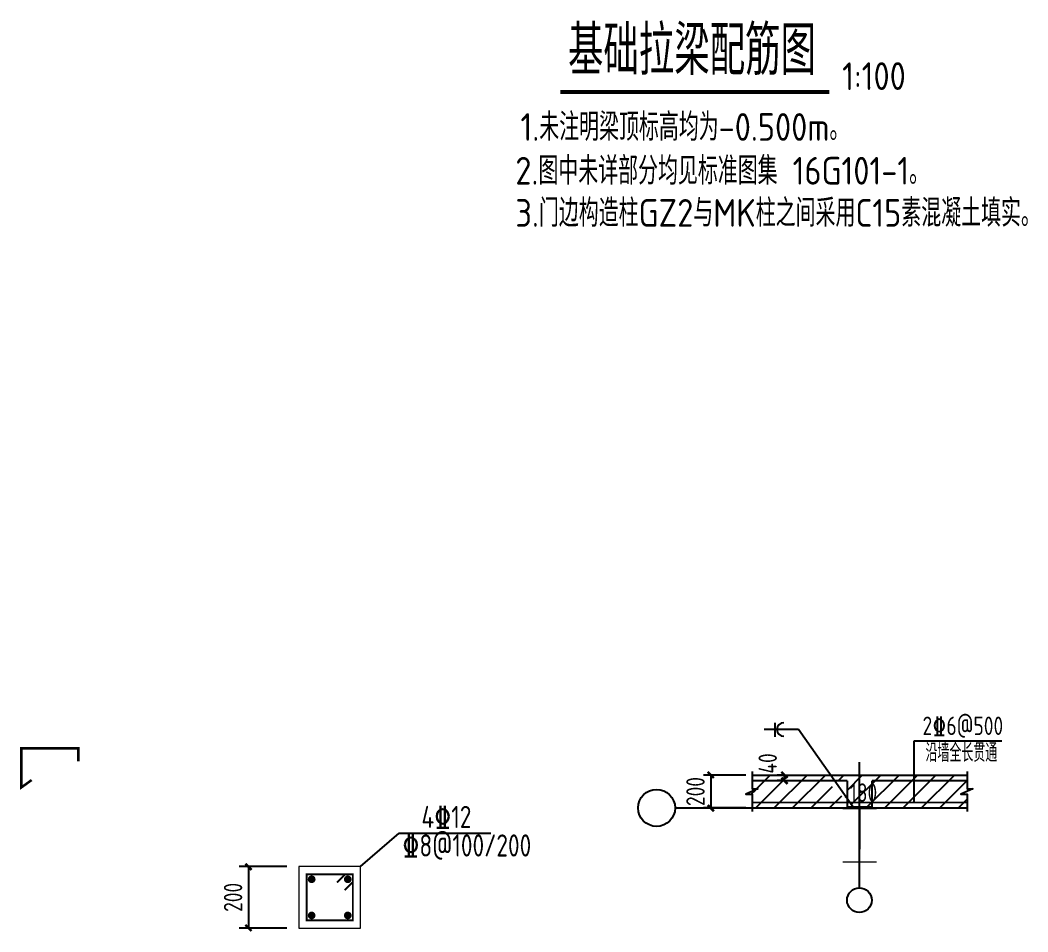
# Model space of a CAD drawing. Header units: millimetres. Extents: x 865974 to 875117, y 41124 to 44891.
# Drawn here: x 867470.2 to 867634, y 41244.2 to 41392.3 of the extents above; entities that cross this region are included whole.
import ezdxf

# ---------------------------------------------------------------- set-up
doc = ezdxf.new("R2010")
doc.units = ezdxf.units.MM
doc.header["$LTSCALE"] = 1000
doc.header["$MEASUREMENT"] = 0
doc.linetypes.add('2', pattern=[11.4, 9, -0.9, 0.6, -0.9])
doc.linetypes.add('DOTE', pattern=[2.42, 2, -0.2, 0.02, -0.2])
for name, color, linetype in [('2', 3, 'Continuous'), ('22', 1, 'Continuous'), ('DIM', 7, 'Continuous'), ('NUM', 7, 'Continuous'), ('PUB_TEXT', 7, 'Continuous'), ('轴线', 253, '2')]:
    doc.layers.add(name, color=color, linetype=linetype)
doc.layers.add('Z-柱大样外框', color=7, linetype='ByLayer', lineweight=18)
doc.styles.add('GBHZ', font='gbenor.shx', dxfattribs={"width": 0.9, "bigfont": 'gbcbig.shx'})
doc.dimstyles.new('Y10', dxfattribs={"dimscale": 0, "dimtxt": 3, "dimasz": 0.01, "dimexe": 1.2, "dimexo": 1, "dimgap": 1, "dimtad": 1, "dimdec": 0, "dimlfac": 10, "dimzin": 0, "dimdsep": 46, "dimtxsty": 'GBHZ', "dimblk1": 'DX', "dimblk2": 'DX', "dimsah": 1, "dimcen": 0.09, "dimdle": 1, "dimadec": 0, "dimazin": 0, "dimtfac": 1, "dimtdec": 0, "dimtix": 1, "dimtmove": 2, "dimatfit": 3, "dimldrblk": 'DX', "dimfxl": 0, "dimtolj": 1, "dimtzin": 0, "dimarcsym": 0})
doc.dimstyles.new('Y20', dxfattribs={"dimscale": 0, "dimtxt": 3, "dimasz": 0.01, "dimexe": 1.5, "dimexo": 0.03, "dimgap": 1, "dimtad": 1, "dimdec": 0, "dimlfac": 20, "dimzin": 0, "dimdsep": 46, "dimtxsty": 'GBHZ', "dimblk1": 'DX', "dimblk2": 'DX', "dimsah": 1, "dimcen": 0.09, "dimdle": 1, "dimadec": 0, "dimazin": 0, "dimtfac": 1, "dimtdec": 0, "dimtix": 1, "dimtmove": 2, "dimatfit": 3, "dimldrblk": 'DX', "dimfxl": 0, "dimtolj": 1, "dimtzin": 0, "dimarcsym": 0})

# ---------------------------------------------------------------- blocks, each defined once
blk = doc.blocks.new('DX')
at = {"color": 0, "linetype": 'ByBlock', "const_width": 40}
blk.add_lwpolyline([(-54, -51), (46, 49)], dxfattribs=at)
blk = doc.blocks.new('*D578')
at = {"layer": 'Defpoints', "color": 0, "transparency": 16777216}
for p in [(867589.14, 41269.62), (867582.43, 41264.29), (867589.14, 41264.29)]:
    blk.add_point(p, dxfattribs=at)
at = {"layer": 'dim', "color": 0, "lineweight": -2, "transparency": 16777216}
for p, q in [((867588.14, 41269.62), (867581.23, 41269.62)), ((867582.43, 41269.63), (867582.43, 41269.64)), ((867582.43, 41269.62), (867582.43, 41264.29)), ((867588.14, 41264.29), (867581.23, 41264.29)), ((867582.43, 41264.28), (867582.43, 41264.27))]:
    blk.add_line(p, q, dxfattribs=at)
at = {"layer": 'dim', "color": 0, "lineweight": -2, "transparency": 16777216, "xscale": 0.01, "yscale": 0.01, "zscale": 0.01}
for p, rotation in [((867582.43, 41269.62), 270), ((867582.43, 41264.29), 90)]:
    blk.add_blockref('DX', p, dxfattribs=dict(at, rotation=rotation))
at = {"layer": 'dim', "color": 0, "transparency": 16777216, "insert": (867579.93, 41266.96), "char_height": 3, "attachment_point": 5, "rotation": 90, "style": 'GBHZ'}
blk.add_mtext('\\A1;200', dxfattribs=at)
blk = doc.blocks.new('*D579')
at = {"layer": 'Defpoints', "color": 0, "transparency": 16777216}
for p in [(867594.4, 41269.62), (867595.03, 41269.62), (867595.03, 41268.73)]:
    blk.add_point(p, dxfattribs=at)
at = {"layer": 'dim', "color": 0, "lineweight": -2, "transparency": 16777216}
for p, q in [((867594.03, 41269.62), (867593.2, 41269.62)), ((867594.4, 41269.63), (867594.4, 41269.64)), ((867594.4, 41268.73), (867594.4, 41269.62)), ((867594.03, 41268.73), (867593.2, 41268.73)), ((867594.4, 41268.72), (867594.4, 41268.71))]:
    blk.add_line(p, q, dxfattribs=at)
at = {"layer": 'dim', "color": 0, "lineweight": -2, "transparency": 16777216, "xscale": 0.01, "yscale": 0.01, "zscale": 0.01}
for p, rotation in [((867594.4, 41269.62), 270), ((867594.4, 41268.73), 90)]:
    blk.add_blockref('DX', p, dxfattribs=dict(at, rotation=rotation))
at = {"layer": 'dim', "color": 0, "transparency": 16777216, "insert": (867591.67, 41271.52), "char_height": 3, "attachment_point": 5, "rotation": 90, "style": 'GBHZ'}
blk.add_mtext('\\A1;40', dxfattribs=at)
blk = doc.blocks.new('*D568')
at = {"layer": 'Defpoints', "color": 0, "transparency": 16777216}
for p in [(867513.52, 41254.76), (867507.27, 41244.76), (867513.52, 41244.76)]:
    blk.add_point(p, dxfattribs=at)
at = {"layer": 'DIM', "color": 0, "lineweight": -2, "transparency": 16777216}
for p, q in [((867513.49, 41254.76), (867505.77, 41254.76)), ((867507.27, 41254.75), (867507.27, 41244.77)), ((867513.49, 41244.76), (867505.77, 41244.76))]:
    blk.add_line(p, q, dxfattribs=at)
at = {"layer": 'DIM', "color": 0, "lineweight": -2, "transparency": 16777216, "xscale": 0.01, "yscale": 0.01, "zscale": 0.01}
for p, rotation in [((867507.27, 41254.76), 90), ((867507.27, 41244.76), 270)]:
    blk.add_blockref('DX', p, dxfattribs=dict(at, rotation=rotation))
at = {"layer": 'DIM', "color": 0, "transparency": 16777216, "insert": (867504.77, 41249.76), "char_height": 3, "attachment_point": 5, "rotation": 90, "style": 'GBHZ'}
blk.add_mtext('\\A1;200', dxfattribs=at)

msp = doc.modelspace()

# ---------------------------------------------------------------- hatches: boundary and pattern name
h = msp.add_hatch()
h.set_pattern_fill('ANSI31', color=256, scale=0.666667, style=0)
h.set_pattern_definition([(45, (867270.7064, 41226.636), (-1.496709, 1.496709), [])])
h.paths.add_polyline_path([(867604.618, 41265.369), (867604.062, 41265.925), (867600.365, 41269.622), (867589.142, 41269.622), (867589.142, 41267.377), (867590.063, 41267.377), (867588.106, 41266.533), (867589.142, 41266.533), (867589.142, 41264.288), (867606.618, 41264.288), (867606.618, 41264.444), (867604.618, 41264.444)])
h.paths.add_polyline_path([(867606.618, 41269.622), (867600.365, 41269.622), (867601.254, 41268.733), (867604.618, 41268.733), (867604.618, 41265.369), (867605.543, 41264.444), (867606.618, 41264.444)])
h.paths.add_polyline_path([(867608.618, 41268.733), (867615.425, 41268.733), (867615.425, 41269.622), (867606.618, 41269.622), (867606.618, 41264.444), (867608.618, 41264.444)])
h.paths.add_polyline_path([(867624.119, 41266.533), (867623.082, 41266.533), (867625.04, 41267.377), (867624.119, 41267.377), (867624.119, 41269.622), (867615.425, 41269.622), (867615.425, 41268.733), (867608.618, 41268.733), (867608.618, 41264.444), (867606.618, 41264.444), (867606.618, 41264.288), (867624.119, 41264.288)])
h.paths.add_polyline_path([(867596.238, 41266.895), (867599.498, 41266.895), (867599.498, 41268.497), (867596.238, 41268.497)], flags=24)
h.paths.add_polyline_path([(867605.511, 41264.664), (867607.942, 41264.664), (867607.942, 41266.265), (867605.511, 41266.265)], flags=9)
h.paths.add_polyline_path([(867614.094, 41266.895), (867617.354, 41266.895), (867617.354, 41268.497), (867614.094, 41268.497)], flags=24)

# ---------------------------------------------------------------- linework, layer by layer
for p, q in [((867592.903, 41277.043), (867592.903, 41278.139)), ((867596.652, 41277.043), (867591.07, 41277.043)), ((867592.903, 41275.857), (867592.903, 41277.043)), ((867605.56, 41264.428), (867596.652, 41277.043)), ((867589.142, 41269.622), (867624.119, 41269.622)), ((867589.142, 41264.288), (867624.119, 41264.288)), ((867606.609, 41264.169), (867606.609, 41257.613))]:
    msp.add_line(p, q)
at = {"color": 3, "linetype": 'Continuous'}
for p, q in [((867525.478, 41254.76), (867531.777, 41260.219)), ((867531.777, 41260.219), (867546.69, 41260.219))]:
    msp.add_line(p, q, dxfattribs=at)
for points, const_width in [([(867557.947, 41380.643), (867601.713, 41380.643)], 0.667), ([(867603.84, 41264.177), (867609.396, 41264.177)], 0.222), ([(867606.602, 41264.128), (867606.602, 41255.511)], 0.222), ([(867603.84, 41255.511), (867609.396, 41255.511)], 0.222)]:
    msp.add_lwpolyline(points, dxfattribs=dict(const_width=const_width))
for points in [[(867589.142, 41270.215), (867589.142, 41267.377), (867590.063, 41267.377), (867588.106, 41266.533), (867589.142, 41266.533), (867589.142, 41263.732)], [(867624.119, 41270.215), (867624.119, 41267.377), (867625.04, 41267.377), (867623.082, 41266.533), (867624.119, 41266.533), (867624.119, 41263.732)]]:
    msp.add_lwpolyline(points)
msp.add_lwpolyline([(867605.56, 41264.428, 0, 0.356, 0), (867604.338, 41266.157, 0.356, 0.356, 0)], format="xyseb")
for centre, radius in [((867573.609, 41264.288), 3), ((867606.57, 41249.3), 2)]:
    msp.add_circle(centre, radius)
msp.add_arc((867594.265, 41277.043), 1.095, 90, 270)
at = {"layer": '2', "color": 7}
msp.add_line((867629.707, 41275.123), (867615.425, 41275.123), dxfattribs=at)
at = {"layer": '2', "color": 1, "const_width": 0.3}
for points in [[(867604.618, 41268.733), (867589.142, 41268.733)], [(867604.618, 41264.444), (867604.618, 41268.733)], [(867624.119, 41268.733), (867608.618, 41268.733)], [(867608.618, 41268.733), (867608.618, 41264.444)], [(867589.142, 41265.177), (867624.119, 41265.177)], [(867608.618, 41264.444), (867604.618, 41264.444)]]:
    msp.add_lwpolyline(points, dxfattribs=at)
at = {"layer": '22', "const_width": 0.4}
msp.add_lwpolyline([(867479.623, 41271.886), (867479.623, 41273.981), (867470.356, 41273.981), (867470.356, 41267.625), (867472.02, 41268.825)], dxfattribs=at)
at = {"layer": 'DIM', "color": 210, "const_width": 0.313}
msp.add_lwpolyline([(867521.652, 41252.185), (867522.978, 41253.51), (867524.228, 41253.51), (867524.228, 41246.01), (867516.728, 41246.01), (867516.728, 41253.51), (867524.228, 41253.51), (867524.228, 41252.26), (867522.902, 41250.935)], dxfattribs=at)
at = {"layer": 'DIM', "color": 6, "const_width": 0.625}
for points in [[(867517.541, 41253.01, 1), (867517.541, 41252.385, 1)], [(867523.416, 41253.01, 1), (867523.416, 41252.385, 1)], [(867517.541, 41247.135, 1), (867517.541, 41246.51, 1)], [(867523.416, 41247.135, 1), (867523.416, 41246.51, 1)]]:
    msp.add_lwpolyline(points, format="xyb", close=True, dxfattribs=at)
at = {"layer": 'PUB_TEXT', "linetype": 'Continuous'}
msp.add_line((867615.425, 41275.123), (867615.425, 41265.177), dxfattribs=at)
at = {"layer": 'Z-柱大样外框'}
msp.add_lwpolyline([(867515.478, 41254.76), (867515.478, 41244.76), (867525.478, 41244.76), (867525.478, 41254.76)], close=True, dxfattribs=at)
at = {"layer": '轴线', "linetype": 'DOTE', "ltscale": 5}
for p, q in [((867606.618, 41251.299), (867606.618, 41271.705)), ((867576.609, 41264.288), (867620.952, 41264.288))]:
    msp.add_line(p, q, dxfattribs=at)

# ---------------------------------------------------------------- texts
at = {"ltscale": 2, "style": 'GBHZ'}
msp.add_text('1:100', height=4.5, rotation=0.20444, dxfattribs=at).set_placement((867603.789, 41380.948))
at = {"style": 'GBHZ'}
for s, p in [('1.未注明梁顶标高均为-0.500m。', (867551.489, 41372.707)), ('2.图中未详部分均见标准图集 16G101-1。', (867550.649, 41365.591)), ('3.门边构造柱GZ2与MK柱之间采用C15素混凝土填实。', (867550.649, 41358.742))]:
    msp.add_text(s, height=4.5, dxfattribs=at).set_placement(p)
at = {"color": 3, "linetype": 'Continuous', "style": 'GBHZ', "width": 0.9}
for s, p in [('4\x8412', (867535.386, 41261.034)), ('\x848@100/200', (867532.276, 41256.395))]:
    msp.add_text(s, height=3.6, dxfattribs=at).set_placement(p)
at = {"layer": '2', "color": 7, "style": 'GBHZ', "width": 0.9}
for s, p in [('2%%1326@500', (867616.837, 41276.137)), ('沿墙全长贯通', (867617.319, 41271.768)), ('180', (867605.008, 41265.282))]:
    msp.add_text(s, height=3, dxfattribs=at).set_placement(p)
at = {"layer": 'NUM', "style": 'GBHZ'}
msp.add_text('基础拉梁配筋图', height=8, dxfattribs=at).set_placement((867559.201, 41383.416))

# ---------------------------------------------------------------- dimensions: what is measured, and where the dimension line sits
at = {"layer": 'dim'}
dim = msp.add_linear_dim(base=(867594.396, 41269.622), p1=(867595.032, 41268.733), p2=(867595.032, 41269.622), angle=90, text='40', dimstyle='Y10', override={"dimscale": 1}, dxfattribs=at)
dim.commit()
dim.dimension.update_dxf_attribs({"geometry": '*D579', "text_midpoint": (867591.673, 41271.516), "dimtype": 160})
dim = msp.add_linear_dim(base=(867582.43, 41264.288), p1=(867589.142, 41269.622), p2=(867589.142, 41264.288), angle=90, text='200', dimstyle='Y10', override={"dimscale": 1}, dxfattribs=at)
dim.commit()
dim.dimension.update_dxf_attribs({"geometry": '*D578', "text_midpoint": (867579.93, 41266.955)})
at = {"layer": 'DIM'}
dim = msp.add_linear_dim(base=(867507.274, 41244.76), p1=(867513.524, 41254.76), p2=(867513.524, 41244.76), angle=270, dimstyle='Y20', override={"dimscale": 1}, dxfattribs=at)
dim.commit()
dim.dimension.update_dxf_attribs({"geometry": '*D568', "text_midpoint": (867504.774, 41249.76)})

doc.saveas('drawing.dxf')
